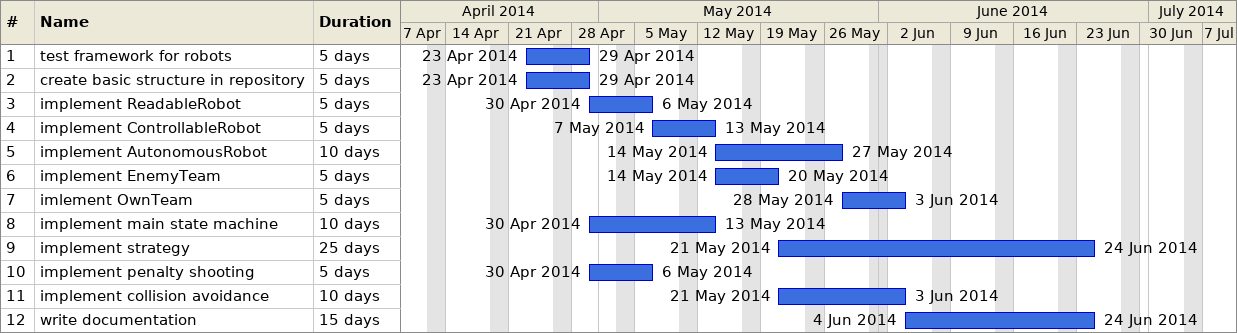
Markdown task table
| ID | Task | Duration | Start | Finish |
|---|---|---|---|---|
| 1 | test framework for robots | 5d | 2014-04-23 | 2014-04-29 |
| 2 | create basic structure in repository | 5d | 2014-04-23 | 2014-04-29 |
| 3 | implement ReadableRobot | 5d | 2014-04-30 | 2014-05-06 |
| 4 | implement ControllableRobot | 5d | 2014-05-07 | 2014-05-13 |
| 5 | implement AutonomousRobot | 10d | 2014-05-14 | 2014-05-27 |
| 6 | implement EnemyTeam | 5d | 2014-05-14 | 2014-05-20 |
| 7 | imlement OwnTeam | 5d | 2014-05-28 | 2014-06-03 |
| 8 | implement main state machine | 10d | 2014-04-30 | 2014-05-13 |
| 9 | implement strategy | 25d | 2014-05-21 | 2014-06-24 |
| 10 | implement penalty shooting | 5d | 2014-04-30 | 2014-05-06 |
| 11 | implement collision avoidance | 10d | 2014-05-21 | 2014-06-03 |
| 12 | write documentation | 15d | 2014-06-04 | 2014-06-24 |
